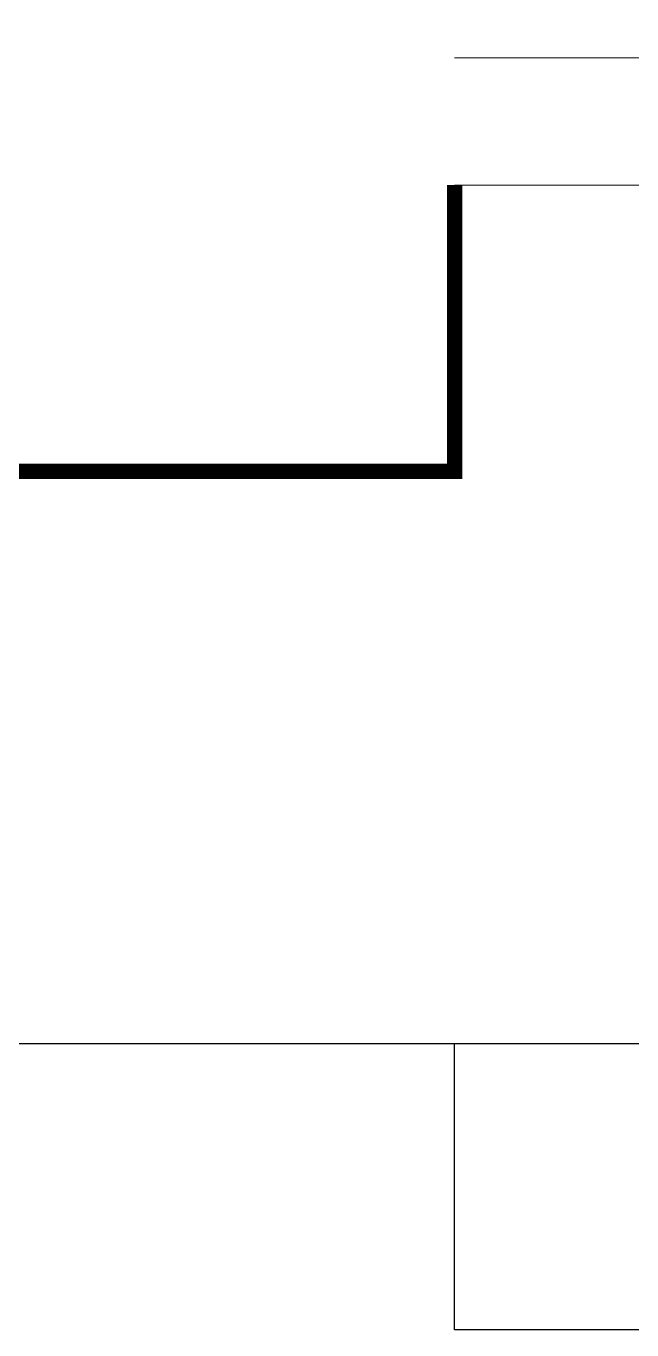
# Model space of a CAD drawing. Extents: x 27938 to 983267, y -209821 to 1628073.
# Drawn here: x 722842 to 723160, y 518540 to 519224 of the extents above; entities that cross this region are included whole.
import ezdxf

# ---------------------------------------------------------------- set-up
doc = ezdxf.new("R2010")
doc.units = 0
doc.header["$LTSCALE"] = 1000
doc.header["$MEASUREMENT"] = 0
doc.linetypes.add('DASH', pattern=[0.35, 0.25, -0.1])
doc.layers.add('$RECOVER_210609100354-0', color=7, linetype='Continuous')
doc.layers.add('看线', color=251, linetype='Continuous')
doc.layers.add('平面-栏杆', color=135, linetype='Continuous', lineweight=15)
doc.layers.add('平面-看线', color=45, linetype='Continuous', lineweight=15)

msp = doc.modelspace()

# ---------------------------------------------------------------- linework, layer by layer
at = {"layer": '$RECOVER_210609100354-0', "color": 30, "const_width": 8}
msp.add_lwpolyline([(723066.57, 519140.45), (723066.57, 518990.45), (722766.57, 518990.45), (722766.57, 519140.45)], dxfattribs=at)
at = {"layer": '平面-栏杆'}
msp.add_lwpolyline([(723066.57, 519207.11), (727566.58, 519207.11)], dxfattribs=at)
at = {"layer": '平面-看线', "linetype": 'DASH'}
msp.add_lwpolyline([(723066.57, 519140.45), (727566.58, 519140.45)], dxfattribs=at)
at = {"layer": '看线', "color": 201}
msp.add_lwpolyline([(728866.57, 520190.45), (728866.57, 518690.45), (709166.59, 518690.45), (709166.59, 520190.45), (706816.58, 520190.45)], dxfattribs=at)
at = {"layer": '看线', "color": 202, "ltscale": 0.5}
msp.add_lwpolyline([(725066.57, 518690.45), (725066.57, 518540.44), (723066.57, 518540.44), (723066.57, 518690.45)], dxfattribs=at)

doc.saveas('drawing.dxf')
